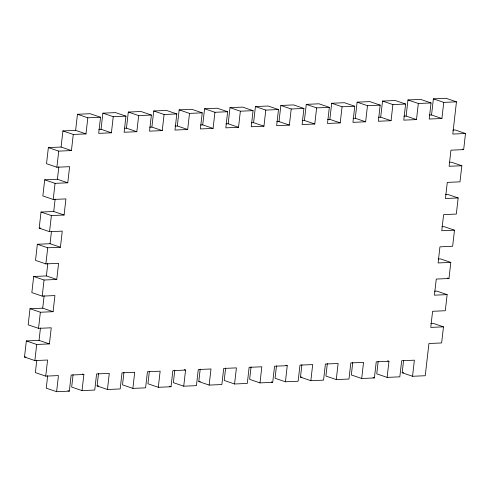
<?xml version="1.0" encoding="UTF-8"?>
<svg xmlns="http://www.w3.org/2000/svg" width="490" height="490" viewBox="0 0 490 490"><rect width="100%" height="100%" fill="white"/><g stroke="black" fill="none" stroke-linecap="round" stroke-linejoin="round"><path stroke-width="0.73" d="M430.863 323.418L433.111 323.32L443.475 326.848L441.637 342.957L428.922 343.508L425.253 375.732L412.543 376.283L414.375 360.175L401.665 360.726L399.828 376.835L387.118 377.386L388.956 361.271L376.24 361.822L374.409 377.937L361.694 378.488L363.531 362.373L350.822 362.925L348.984 379.033L336.269 379.585L338.106 363.476L325.397 364.027L323.559 380.136L310.85 380.687L312.681 364.578L299.972 365.124L298.134 381.238L285.425 381.79L287.263 365.675L274.547 366.226L272.716 382.341L260 382.892L261.838 366.777L249.128 367.329L247.291 383.437L234.575 383.988L236.413 367.88L223.703 368.431L221.866 384.54L209.157 385.091L210.988 368.976L198.279 369.527L196.441 385.642L183.732 386.194L185.569 370.079L172.854 370.63L171.022 386.745L158.307 387.29L160.144 371.181L147.435 371.732L145.597 387.841L132.882 388.392L134.719 372.284L122.01 372.829L120.172 388.944L107.463 389.495L109.295 373.38L96.585 373.931L94.748 390.046L82.038 390.597L83.876 374.483L71.16 375.034L69.329 391.143L56.613 391.694L58.451 375.585L45.742 376.136L47.573 360.021L34.864 360.573L24.5 357.045L26.338 340.93L39.047 340.379L49.41 343.913L51.248 327.798L38.532 328.349L28.169 324.821L30.006 308.706L42.716 308.161L53.079 311.689L54.917 295.574L42.207 296.125L31.844 292.597L33.681 276.483L46.391 275.937L56.754 279.465L58.592 263.351L45.876 263.902L35.513 260.374L37.35 244.259L50.06 243.714L60.423 247.242L62.261 231.127L49.551 231.678L39.188 228.15L41.019 212.035L53.735 211.49L64.098 215.018L65.93 198.903L53.22 199.454L42.857 195.927L44.694 179.812L57.404 179.267L67.767 182.794L69.605 166.68L56.889 167.231L46.526 163.703L48.363 147.588L61.079 147.043L71.436 150.571L73.273 134.456L62.91 130.928L61.079 147.043M34.864 360.573L36.701 344.464L26.338 340.93M38.532 328.349L40.37 312.24L30.006 308.706M42.207 296.125L44.039 280.017L33.681 276.483M45.876 263.902L47.714 247.793L37.35 244.259M49.551 231.678L51.383 215.569L41.019 212.035M53.22 199.454L55.058 183.346L44.694 179.812M56.889 167.231L58.727 151.122L48.363 147.588M36.793 360.156L35.378 372.602L45.742 376.136M39.047 340.379L40.468 327.933M42.716 308.161L44.137 295.709M46.391 275.937L47.806 263.485M50.06 243.714L51.481 231.262M53.735 211.49L55.15 199.038M57.404 179.267L58.825 166.814M47.671 375.714L46.25 388.166L56.613 391.694M77.457 114.268L87.82 117.796L85.989 133.905L75.625 130.377L77.457 114.268L90.172 113.717L100.536 117.245L98.698 133.36L111.408 132.808L113.245 116.694L102.882 113.166L101.044 129.274L111.408 132.808M73.096 374.617L71.675 387.063L82.038 390.597M102.882 113.166L115.591 112.614L125.954 116.142L124.123 132.257L136.833 131.706L138.67 115.591L128.306 112.063L126.469 128.178L136.833 131.706M107.463 389.495L97.1 385.967L98.515 373.515M128.306 112.063L141.016 111.512L151.379 115.046L149.542 131.155L162.257 130.603L164.089 114.495L153.731 110.967L151.894 127.075L162.257 130.603M123.939 372.412L122.525 384.864L132.882 388.392M153.731 110.967L166.441 110.415L176.804 113.943L174.967 130.052L187.682 129.507L189.514 113.392L179.15 109.864L177.319 125.973L187.682 129.507M149.364 371.316L147.943 383.762L158.307 387.29M179.15 109.864L191.866 109.313L202.229 112.841L200.392 128.956L213.101 128.405L214.939 112.29L204.575 108.762L202.738 124.877L213.101 128.405M174.789 370.213L173.368 382.659L183.732 386.194M204.575 108.762L217.284 108.21L227.648 111.738L225.817 127.853L238.526 127.302L240.363 111.193L230 107.659L228.162 123.774L238.526 127.302M209.157 385.091L198.793 381.563L200.208 369.111M230 107.659L242.709 107.108L253.073 110.642L251.235 126.751L263.951 126.2L265.782 110.091L255.425 106.563L253.587 122.672L263.951 126.2M225.633 368.008L224.218 380.461L234.575 383.988M255.425 106.563L268.134 106.012L278.498 109.54L276.66 125.648L289.376 125.103L291.207 108.988L280.844 105.46L279.012 121.569L289.376 125.103M251.058 366.912L249.637 379.358L260 382.892M280.844 105.46L293.559 104.909L303.923 108.437L302.085 124.552L314.794 124.001L316.632 107.886L306.268 104.358L304.431 120.473L314.794 124.001M276.483 365.81L275.062 378.262L285.425 381.79M306.268 104.358L318.978 103.806L329.341 107.341L327.51 123.449L340.219 122.898L342.057 106.789L331.693 103.255L329.856 119.37L340.219 122.898M310.85 380.687L300.486 377.159L301.901 364.707M331.693 103.255L344.403 102.71L354.766 106.238L352.929 122.347L365.644 121.796L367.476 105.687L357.118 102.159L355.281 118.268L365.644 121.796M327.326 363.605L325.911 376.057L336.269 379.585M357.118 102.159L369.827 101.608L380.191 105.136L378.354 121.251L391.063 120.699L392.9 104.584L382.537 101.056L380.705 117.171L391.063 120.699M352.751 362.508L351.33 374.954L361.694 378.488M382.537 101.056L395.252 100.505L405.616 104.033L403.778 120.148L416.488 119.597L418.325 103.482L407.962 99.954L406.124 116.069L416.488 119.597M378.176 361.406L376.755 373.858L387.118 377.386M407.962 99.954L420.671 99.403L431.035 102.937L429.203 119.046L441.913 118.494L443.75 102.386L433.387 98.858L431.549 114.966L441.913 118.494M412.543 376.283L402.18 372.755L403.595 360.303M433.387 98.858L446.096 98.306L456.46 101.834L452.791 134.058L465.5 133.507L463.663 149.621L450.953 150.167L449.116 166.282L461.831 165.73L459.994 181.839L447.284 182.39L445.447 198.505L458.156 197.954L456.319 214.063L443.609 214.614L441.772 230.729L454.487 230.178L452.65 246.286L439.94 246.838L438.103 262.952L450.812 262.401L448.981 278.51L436.265 279.061L434.434 295.176L447.143 294.625L445.306 310.733L432.596 311.285L430.759 327.4L443.475 326.848M87.82 117.796L100.536 117.245M113.245 116.694L125.954 116.142M138.67 115.591L151.379 115.046M164.089 114.495L176.804 113.943M189.514 113.392L202.229 112.841M214.939 112.29L227.648 111.738M240.363 111.193L253.073 110.642M265.782 110.091L278.498 109.54M291.207 108.988L303.923 108.437M316.632 107.886L329.341 107.341M342.057 106.789L354.766 106.238M367.476 105.687L380.191 105.136M392.9 104.584L405.616 104.033M418.325 103.482L431.035 102.937M443.75 102.386L456.46 101.834M62.91 130.928L75.625 130.377M98.802 129.372L101.044 129.274M124.227 128.276L126.469 128.178M149.652 127.173L151.894 127.075M175.071 126.071L177.319 125.973M200.496 124.968L202.738 124.877M225.921 123.872L228.162 123.774M251.346 122.77L253.587 122.672M276.764 121.667L279.012 121.569M302.189 120.571L304.431 120.473M327.614 119.468L329.856 119.37M353.039 118.366L355.281 118.268M378.458 117.263L380.705 117.171M403.882 116.167L406.124 116.069M429.307 115.064L431.549 114.966M73.273 134.456L85.989 133.905M452.895 130.077L455.137 129.979L465.5 133.507M58.727 151.122L71.436 150.571M449.22 162.3L451.468 162.202L461.831 165.73M55.058 183.346L67.767 182.794M445.551 194.524L447.793 194.426L458.156 197.954M51.383 215.569L64.098 215.018M39.188 228.15L40.682 228.083M441.882 226.748L444.124 226.65L454.487 230.178M47.714 247.793L60.423 247.242M438.207 258.971L440.449 258.873L450.812 262.401M44.039 280.017L56.754 279.465M434.538 291.195L436.78 291.097L447.143 294.625M40.37 312.24L53.079 311.689M36.701 344.464L49.41 343.913M24.5 357.045L25.995 356.977M97.1 385.967L98.594 385.899M198.793 381.563L200.288 381.496M300.486 377.159L301.981 377.092M402.18 372.755L403.674 372.688M462.284 149.15L463.663 149.621M447.597 278.044L448.981 278.51M387.572 360.805L388.956 361.271M373.025 377.465L374.409 377.937M285.878 365.203L287.263 365.675M271.331 381.869L272.716 382.341M184.185 369.607L185.569 370.079M169.638 386.273L171.022 386.745M82.492 374.011L83.876 374.483M67.945 390.677L69.329 391.143"/></g></svg>
